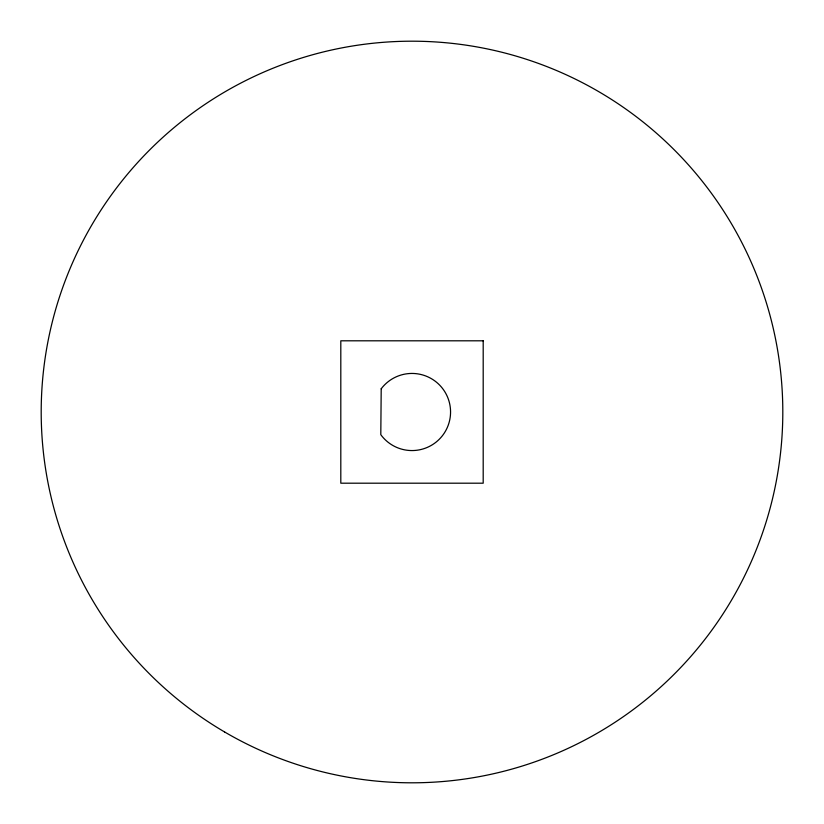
<?xml version="1.0" encoding="UTF-8"?>
<svg xmlns="http://www.w3.org/2000/svg" width="824" height="824" viewBox="0 0 824 824"><rect width="100%" height="100%" fill="white"/><g stroke="black" fill="none" stroke-linecap="round" stroke-linejoin="round"><path stroke-width="1.24" d="M381.203 388.794L380.801 434.67A38.563 38.563 0 0 0 437.637 440.809A38.563 38.563 0 0 0 438.131 383.644A38.563 38.563 0 0 0 381.203 388.794M483.194 340.806L340.806 340.806L340.806 483.194L483.194 483.194L483.194 340.806M224.622 731.98A370.81 370.81 0 0 0 782.8 414.287A370.81 370.81 0 0 0 228.578 89.734A370.81 370.81 0 0 0 224.622 731.98"/></g></svg>
